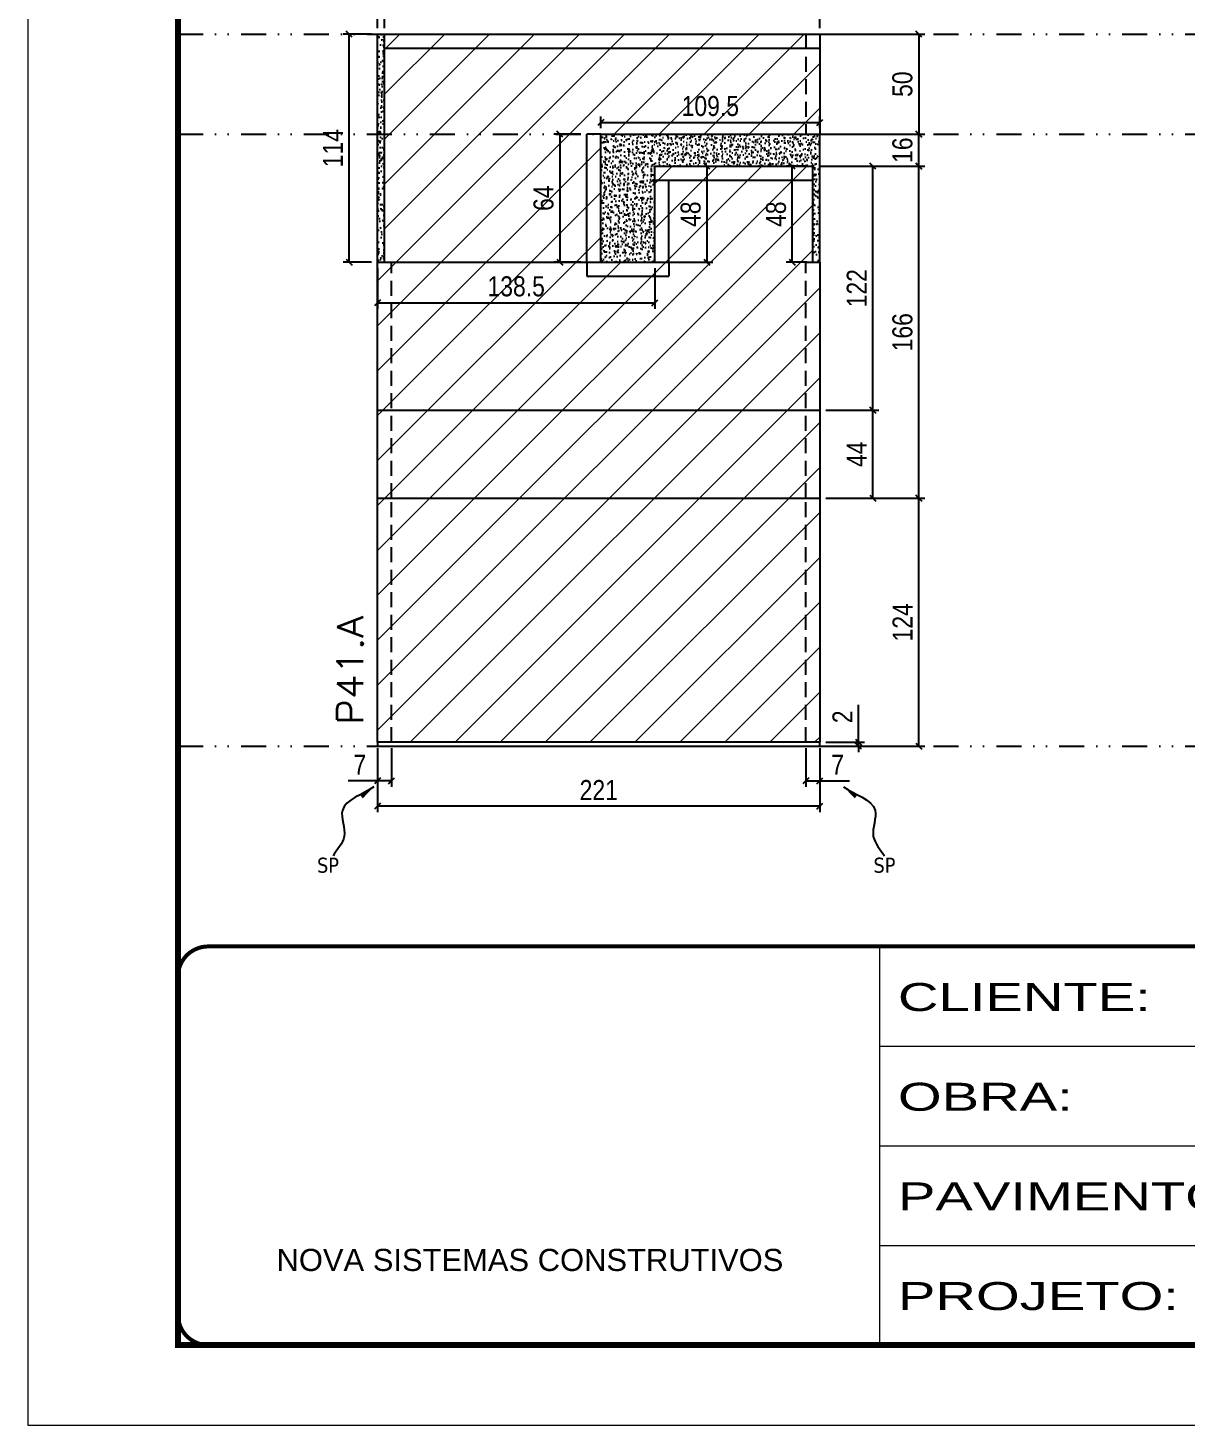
# Model space of a CAD drawing. Extents: x 14400 to 27878, y -21631 to 6985.
# Drawn here: x 14413 to 14992, y -5551 to -4853 of the extents above; entities that cross this region are included whole.
import ezdxf

# ---------------------------------------------------------------- set-up
doc = ezdxf.new("R2010")
doc.units = 0
for name, pattern in [('CONTINUO', [0]), ('DASHED', [0.75, 0.5, -0.25]), ('DIVIDE2', [0.625, 0.25, -0.125, 0, -0.125, 0, -0.125]), ('HIDDEN', [0.375, 0.25, -0.125])]:
    doc.linetypes.add(name, pattern=pattern)
for name, color, linetype in [('COTA', 241, 'Continuous'), ('Nível', 160, 'Continuous'), ('Painéis', 200, 'Continuous'), ('SARR_2.2x7', 40, 'Continuous'), ('texto', 7, 'Continuous')]:
    doc.layers.add(name, color=color, linetype=linetype)
for name, color, linetype, lineweight in [('Folhas', 255, 'Continuous', 9), ('Hachura', 251, 'Continuous', 9), ('SARRAFO DE PRESSAO', 251, 'DASHED', 9), ('Texto Seção', 7, 'Continuous', 15)]:
    doc.layers.add(name, color=color, linetype=linetype, lineweight=lineweight)
doc.styles.add('ARIAL', font='arial.ttf')
doc.styles.add('COTA TECNICA', font='techl___.ttf', dxfattribs={"height": 10})
doc.styles.add('COTA TECNICA-50', font='techl___.ttf', dxfattribs={"height": 10})
doc.styles.add('REGUA-120', font='ROMANS.shx', dxfattribs={"height": 15})
doc.styles.get("Standard").update_dxf_attribs({"font": 'arial.ttf'})
doc.styles.add('Tecnologia', font='')
doc.styles.get('Tecnologia').set_extended_font_data('Forgotten Futurist')
doc.dimstyles.new('COTA PAINEL-50', dxfattribs={"dimtxt": 10, "dimasz": 3, "dimexe": 3, "dimexo": 3, "dimgap": 3, "dimtad": 1, "dimdec": 1, "dimzin": 12, "dimdsep": 46, "dimtxsty": 'COTA TECNICA-50', "dimblk1": 'OBLIQUE', "dimblk2": 'OBLIQUE', "dimsah": 1, "dimcen": 0.9, "dimclrd": 4, "dimclre": 4, "dimclrt": 240, "dimadec": 1, "dimazin": 3, "dimtfac": 1, "dimtdec": 1, "dimtmove": 0, "dimatfit": 3, "dimfxl": 1, "dimtolj": 1, "dimtzin": 12, "dimarcsym": 0})
doc.dimstyles.new('PAINEL', dxfattribs={"dimtxt": 10, "dimasz": 3, "dimexe": 3, "dimexo": 3, "dimgap": 3, "dimtad": 1, "dimdec": 1, "dimzin": 12, "dimdsep": 46, "dimtxsty": 'COTA TECNICA', "dimblk1": 'OBLIQUE', "dimblk2": 'OBLIQUE', "dimsah": 1, "dimcen": 0.9, "dimclrd": 4, "dimclre": 4, "dimclrt": 240, "dimadec": 1, "dimazin": 3, "dimtfac": 1, "dimtdec": 1, "dimtmove": 0, "dimatfit": 3, "dimfxl": 1, "dimtolj": 1, "dimtzin": 12, "dimarcsym": 0})
doc.dimstyles.get("Standard").update_dxf_attribs({"dimtxt": 0.18, "dimasz": 0.18, "dimexe": 0.18, "dimexo": 0.0625, "dimgap": 0.09, "dimtad": 0, "dimtih": 1, "dimtoh": 1, "dimdec": 4, "dimzin": 0, "dimdsep": 46, "dimtxsty": 'Standard', "dimcen": 0.09, "dimadec": 0, "dimazin": 0, "dimtfac": 1, "dimtdec": 4, "dimtofl": 0, "dimtmove": 0, "dimatfit": 3, "dimfxl": 1, "dimtolj": 1, "dimtzin": 0, "dimarcsym": 0})
pattern_1 = [(50, (-1626.186, 2e-12), (5.4655401, -0.4781726), [0.5715, -6.2865]), (355, (-1626.186, 2e-12), (-1.0573026, 5.7317054), [0.4572, -5.0292175]), (100.451445, (-1625.7306, -0.04), (4.4082374, 5.2535326), [0.4857003, -5.3427073]), (46.1842, (-1626.186, 1.524), (8.1323712, -1.2612698), [0.85725, -9.42975]), (96.63556, (-1625.508, 1.419), (7.122124, 7.4227837), [0.7285507, -8.0140682]), (351.18415, (-1626.186, 1.524), (7.122124, 7.4227837), [0.685799, -7.543792]), (21, (-1625.424, 1.143), (4.5484317, -3.067956), [0.5715, -6.2865]), (326, (-1625.424, 1.143), (1.8540609, 5.525639), [0.4572, -5.0292]), (71.451445, (-1625.045, 0.8873), (6.4024926, 2.457683), [0.4857003, -5.3426981]), (37.5, (-1626.186, 2e-12), (0.0926581, 2.53665117), [0, -4.96824, 0, -5.1054, 0, -5.04825]), (7.5, (-1626.186, 2e-12), (2.00458988, 3.00541724), [0, -2.91084, 0, -4.85394, 0, -1.92405]), (327.5, (-1627.8854, 2e-12), (4.06771786, -0.17186232), [0, -1.905, 0, -5.9436, 0, -7.8867]), (317.5, (-1628.6474, 2e-12), (4.44387544, 0.7627947), [0, -2.4765, 0, -3.94716, 0, -5.6007])]

# ---------------------------------------------------------------- blocks, each defined once
blk = doc.blocks.new('9999999999')
at = {"color": 30, "linetype": 'CONTINUO'}
for p, q in [((98564.56, 34230.21), (98564.56, 34429.45)), ((98564.56, 34379.64), (99583.98, 34379.64)), ((98564.56, 34329.83), (99487.98, 34329.83)), ((98564.56, 34280.02), (99487.98, 34280.02))]:
    blk.add_line(p, q, dxfattribs=at)
at = {"color": 30, "linetype": 'CONTINUO', "const_width": 2}
blk.add_lwpolyline([(99583.98, 34230.21), (99583.98, 34414.45, 0.414214), (99568.98, 34429.45), (98228.98, 34429.45, 0.414214), (98213.98, 34414.45), (98213.98, 34245.21, 0.414214), (98228.98, 34230.21), (99583.98, 34230.21)], format="xyb", dxfattribs=at)
at = {"layer": 'Folhas'}
blk.add_lwpolyline([(98138.98, 34190.21), (99623.98, 34190.21), (99623.98, 35240.21), (98138.98, 35240.21)], close=True, dxfattribs=at)
at = {"layer": 'Folhas', "color": 30, "const_width": 3}
blk.add_lwpolyline([(98213.98, 34230.21), (99583.98, 34230.21), (99583.98, 35200.21), (98213.98, 35200.21)], close=True, dxfattribs=at)
at = {"color": 7, "linetype": 'Continuous', "ltscale": 5, "style": 'ARIAL'}
blk.add_text('NOVA SISTEMAS CONSTRUTIVOS', height=11.0592, dxfattribs=at).set_placement((98263.19, 34267.21))
at = {"layer": 'Folhas', "color": 7, "style": 'Tecnologia', "width": 1.5}
for s, p in [('CLIENTE:', (98573.65, 34397.17)), ('OBRA:', (98573.65, 34347.31)), ('PAVIMENTO:', (98573.65, 34297.5)), ('PROJETO:', (98573.65, 34247.69))]:
    blk.add_text(s, height=14, dxfattribs=at).set_placement(p)
blk = doc.blocks.new('_Oblique')
at = {"color": 0, "linetype": 'ByBlock', "lineweight": -2}
blk.add_line((-0.5, -0.5), (0.5, 0.5), dxfattribs=at)
blk = doc.blocks.new('*D3137')
at = {"layer": 'COTA', "color": 4, "lineweight": -2, "transparency": 16777216}
for p, q in [((14588.16, -5212.74), (14588.16, -5244.63)), ((14809.16, -5212.74), (14809.16, -5244.63)), ((14809.16, -5241.63), (14588.16, -5241.63))]:
    blk.add_line(p, q, dxfattribs=at)
at = {"layer": 'Defpoints', "color": 0, "transparency": 16777216}
for p in [(14588.16, -5209.74), (14809.16, -5209.74), (14588.16, -5241.63)]:
    blk.add_point(p, dxfattribs=at)
at = {"layer": 'COTA', "color": 4, "lineweight": -2, "transparency": 16777216, "xscale": 3, "yscale": 3, "zscale": 3, "rotation": 180}
blk.add_blockref('_Oblique', (14588.16, -5241.63), dxfattribs=at)
at = {"layer": 'COTA', "color": 4, "lineweight": -2, "transparency": 16777216, "xscale": 3, "yscale": 3, "zscale": 3}
blk.add_blockref('_Oblique', (14809.16, -5241.63), dxfattribs=at)
at = {"layer": 'COTA', "color": 240, "transparency": 16777216, "insert": (14698.66, -5233.58), "char_height": 10, "attachment_point": 5, "style": 'COTA TECNICA'}
blk.add_mtext('\\A1;221', dxfattribs=at)
blk = doc.blocks.new('*D3138')
at = {"layer": 'COTA', "color": 4, "lineweight": -2, "transparency": 16777216}
for p, q in [((14802.16, -5212.74), (14802.16, -5231.98)), ((14809.16, -5214.74), (14809.16, -5231.98)), ((14802.16, -5228.98), (14809.16, -5228.98)), ((14809.16, -5228.98), (14823.89, -5228.98))]:
    blk.add_line(p, q, dxfattribs=at)
at = {"layer": 'Defpoints', "color": 0, "transparency": 16777216}
for p in [(14802.16, -5209.74), (14809.16, -5211.74), (14809.16, -5228.98)]:
    blk.add_point(p, dxfattribs=at)
at = {"layer": 'COTA', "color": 4, "lineweight": -2, "transparency": 16777216, "xscale": 3, "yscale": 3, "zscale": 3, "rotation": 180}
blk.add_blockref('_Oblique', (14802.16, -5228.98), dxfattribs=at)
at = {"layer": 'COTA', "color": 4, "lineweight": -2, "transparency": 16777216, "xscale": 3, "yscale": 3, "zscale": 3}
blk.add_blockref('_Oblique', (14809.16, -5228.98), dxfattribs=at)
at = {"layer": 'COTA', "color": 240, "transparency": 16777216, "insert": (14818.03, -5220.91), "char_height": 10, "attachment_point": 5, "style": 'COTA TECNICA-50'}
blk.add_mtext('\\A1;7', dxfattribs=at)
blk = doc.blocks.new('*D3139')
at = {"layer": 'COTA', "color": 4, "lineweight": -2, "transparency": 16777216}
for p, q in [((14588.16, -5214.74), (14588.16, -5231.98)), ((14595.16, -5212.74), (14595.16, -5231.98)), ((14588.16, -5228.98), (14573.43, -5228.98)), ((14595.16, -5228.98), (14588.16, -5228.98))]:
    blk.add_line(p, q, dxfattribs=at)
at = {"layer": 'Defpoints', "color": 0, "transparency": 16777216}
for p in [(14595.16, -5209.74), (14588.16, -5211.74), (14588.16, -5228.98)]:
    blk.add_point(p, dxfattribs=at)
at = {"layer": 'COTA', "color": 4, "lineweight": -2, "transparency": 16777216, "xscale": 3, "yscale": 3, "zscale": 3, "rotation": 180}
blk.add_blockref('_Oblique', (14588.16, -5228.98), dxfattribs=at)
at = {"layer": 'COTA', "color": 4, "lineweight": -2, "transparency": 16777216, "xscale": 3, "yscale": 3, "zscale": 3}
blk.add_blockref('_Oblique', (14595.16, -5228.98), dxfattribs=at)
at = {"layer": 'COTA', "color": 240, "transparency": 16777216, "insert": (14579.29, -5220.91), "char_height": 10, "attachment_point": 5, "style": 'COTA TECNICA-50'}
blk.add_mtext('\\A1;7', dxfattribs=at)
blk = doc.blocks.new('*D3140')
at = {"layer": 'COTA', "color": 4, "lineweight": -2, "transparency": 16777216}
for p, q in [((14828.42, -5209.74), (14828.42, -5190.94)), ((14812.16, -5209.74), (14831.42, -5209.74)), ((14828.42, -5211.74), (14828.42, -5209.74)), ((14812.16, -5211.74), (14831.42, -5211.74)), ((14828.42, -5211.74), (14828.42, -5214.74))]:
    blk.add_line(p, q, dxfattribs=at)
at = {"layer": 'Defpoints', "color": 0, "transparency": 16777216}
for p in [(14809.16, -5209.74), (14809.16, -5211.74), (14828.42, -5211.74)]:
    blk.add_point(p, dxfattribs=at)
at = {"layer": 'COTA', "color": 4, "lineweight": -2, "transparency": 16777216, "xscale": 3, "yscale": 3, "zscale": 3}
for p, rotation in [((14828.42, -5209.74), 270), ((14828.42, -5211.74), 90)]:
    blk.add_blockref('_Oblique', p, dxfattribs=dict(at, rotation=rotation))
at = {"layer": 'COTA', "color": 240, "transparency": 16777216, "insert": (14820.42, -5196.99), "char_height": 10, "attachment_point": 5, "rotation": 90, "style": 'COTA TECNICA-50'}
blk.add_mtext('\\A1;2', dxfattribs=at)
blk = doc.blocks.new('*D3141')
at = {"layer": 'COTA', "color": 4, "linetype": 'ByBlock', "lineweight": -2, "transparency": 16777216}
for p, q in [((14812.16, -5087.74), (14861.53, -5087.74)), ((14858.53, -5211.74), (14858.53, -5087.74)), ((14812.16, -5211.74), (14861.53, -5211.74))]:
    blk.add_line(p, q, dxfattribs=at)
at = {"layer": 'Defpoints', "color": 0, "linetype": 'ByBlock', "transparency": 16777216}
for p in [(14809.16, -5087.74), (14858.53, -5087.74), (14809.16, -5211.74)]:
    blk.add_point(p, dxfattribs=at)
at = {"layer": 'COTA', "color": 4, "linetype": 'ByBlock', "lineweight": -2, "transparency": 16777216, "xscale": 3, "yscale": 3, "zscale": 3}
for p, rotation in [((14858.53, -5087.74), 90), ((14858.53, -5211.74), 270)]:
    blk.add_blockref('_Oblique', p, dxfattribs=dict(at, rotation=rotation))
at = {"layer": 'COTA', "color": 240, "linetype": 'ByBlock', "transparency": 16777216, "insert": (14850.45, -5149.74), "char_height": 10, "attachment_point": 5, "rotation": 90, "style": 'COTA TECNICA'}
blk.add_mtext('\\A1;124', dxfattribs=at)
blk = doc.blocks.new('*D3142')
at = {"layer": 'COTA', "color": 4, "lineweight": -2, "transparency": 16777216}
for p, q in [((14808.66, -4921.74), (14861.53, -4921.74)), ((14858.53, -5087.74), (14858.53, -4921.74)), ((14812.16, -5087.74), (14861.53, -5087.74))]:
    blk.add_line(p, q, dxfattribs=at)
at = {"layer": 'Defpoints', "color": 0, "transparency": 16777216}
for p in [(14805.66, -4921.74), (14858.53, -4921.74), (14809.16, -5087.74)]:
    blk.add_point(p, dxfattribs=at)
at = {"layer": 'COTA', "color": 4, "lineweight": -2, "transparency": 16777216, "xscale": 3, "yscale": 3, "zscale": 3}
for p, rotation in [((14858.53, -4921.74), 90), ((14858.53, -5087.74), 270)]:
    blk.add_blockref('_Oblique', p, dxfattribs=dict(at, rotation=rotation))
at = {"layer": 'COTA', "color": 240, "transparency": 16777216, "insert": (14850.43, -5004.74), "char_height": 10, "attachment_point": 5, "rotation": 90, "style": 'COTA TECNICA'}
blk.add_mtext('\\A1;166', dxfattribs=at)
blk = doc.blocks.new('*D3143')
at = {"layer": 'COTA', "color": 4, "lineweight": -2, "transparency": 16777216}
for p, q in [((14812.16, -4905.74), (14861.53, -4905.74)), ((14858.53, -4921.74), (14858.53, -4905.74)), ((14808.66, -4921.74), (14861.53, -4921.74))]:
    blk.add_line(p, q, dxfattribs=at)
at = {"layer": 'Defpoints', "color": 0, "transparency": 16777216}
for p in [(14809.16, -4905.74), (14858.53, -4905.74), (14805.66, -4921.74)]:
    blk.add_point(p, dxfattribs=at)
at = {"layer": 'COTA', "color": 4, "lineweight": -2, "transparency": 16777216, "xscale": 3, "yscale": 3, "zscale": 3}
for p, rotation in [((14858.53, -4905.74), 90), ((14858.53, -4921.74), 270)]:
    blk.add_blockref('_Oblique', p, dxfattribs=dict(at, rotation=rotation))
at = {"layer": 'COTA', "color": 240, "transparency": 16777216, "insert": (14850.43, -4913.74), "char_height": 10, "attachment_point": 5, "rotation": 90, "style": 'COTA TECNICA'}
blk.add_mtext('\\A1;16', dxfattribs=at)
blk = doc.blocks.new('*D3144')
at = {"layer": 'COTA', "color": 4, "lineweight": -2, "transparency": 16777216}
for p, q in [((14812.16, -4855.74), (14861.53, -4855.74)), ((14858.53, -4855.74), (14858.53, -4905.74)), ((14812.16, -4905.74), (14861.53, -4905.74))]:
    blk.add_line(p, q, dxfattribs=at)
at = {"layer": 'Defpoints', "color": 0, "transparency": 16777216}
for p in [(14809.16, -4855.74), (14809.16, -4905.74), (14858.53, -4905.74)]:
    blk.add_point(p, dxfattribs=at)
at = {"layer": 'COTA', "color": 4, "lineweight": -2, "transparency": 16777216, "xscale": 3, "yscale": 3, "zscale": 3}
for p, rotation in [((14858.53, -4855.74), 90), ((14858.53, -4905.74), 270)]:
    blk.add_blockref('_Oblique', p, dxfattribs=dict(at, rotation=rotation))
at = {"layer": 'COTA', "color": 240, "transparency": 16777216, "insert": (14850.42, -4880.74), "char_height": 10, "attachment_point": 5, "rotation": 90, "style": 'COTA TECNICA'}
blk.add_mtext('\\A1;50', dxfattribs=at)
blk = doc.blocks.new('*D3120')
at = {"layer": 'COTA', "color": 4, "lineweight": -2, "transparency": 16777216}
for p, q in [((14699.66, -4902.74), (14699.66, -4896.86)), ((14699.66, -4899.86), (14809.16, -4899.86)), ((14809.16, -4902.74), (14809.16, -4896.86))]:
    blk.add_line(p, q, dxfattribs=at)
at = {"layer": 'Defpoints', "color": 0, "transparency": 16777216}
for p in [(14809.16, -4899.86), (14699.66, -4905.74), (14809.16, -4905.74)]:
    blk.add_point(p, dxfattribs=at)
at = {"layer": 'COTA', "color": 4, "lineweight": -2, "transparency": 16777216, "xscale": 3, "yscale": 3, "zscale": 3, "rotation": 180}
blk.add_blockref('_Oblique', (14699.66, -4899.86), dxfattribs=at)
at = {"layer": 'COTA', "color": 4, "lineweight": -2, "transparency": 16777216, "xscale": 3, "yscale": 3, "zscale": 3}
blk.add_blockref('_Oblique', (14809.16, -4899.86), dxfattribs=at)
at = {"layer": 'COTA', "color": 240, "transparency": 16777216, "insert": (14754.41, -4891.72), "char_height": 10, "attachment_point": 5, "style": 'COTA TECNICA'}
blk.add_mtext('\\A1;109.5', dxfattribs=at)
blk = doc.blocks.new('*D3121')
at = {"layer": 'COTA', "color": 4, "lineweight": -2, "transparency": 16777216}
for p, q in [((14689.66, -4905.74), (14676.22, -4905.74)), ((14679.22, -4905.74), (14679.22, -4969.74)), ((14689.66, -4969.74), (14676.22, -4969.74))]:
    blk.add_line(p, q, dxfattribs=at)
at = {"layer": 'Defpoints', "color": 0, "transparency": 16777216}
for p in [(14692.66, -4905.74), (14679.22, -4969.74), (14692.66, -4969.74)]:
    blk.add_point(p, dxfattribs=at)
at = {"layer": 'COTA', "color": 4, "lineweight": -2, "transparency": 16777216, "xscale": 3, "yscale": 3, "zscale": 3}
for p, rotation in [((14679.22, -4905.74), 90), ((14679.22, -4969.74), 270)]:
    blk.add_blockref('_Oblique', p, dxfattribs=dict(at, rotation=rotation))
at = {"layer": 'COTA', "color": 240, "transparency": 16777216, "insert": (14671.11, -4937.74), "char_height": 10, "attachment_point": 5, "rotation": 90, "style": 'COTA TECNICA'}
blk.add_mtext('\\A1;64', dxfattribs=at)
blk = doc.blocks.new('*D3122')
at = {"layer": 'COTA', "color": 4, "lineweight": -2, "transparency": 16777216}
for p, q in [((14588.16, -4972.74), (14588.16, -4993.1)), ((14726.66, -4972.74), (14726.66, -4993.1)), ((14588.16, -4990.1), (14726.66, -4990.1))]:
    blk.add_line(p, q, dxfattribs=at)
at = {"layer": 'Defpoints', "color": 0, "transparency": 16777216}
for p in [(14588.16, -4969.74), (14726.66, -4969.74), (14726.66, -4990.1)]:
    blk.add_point(p, dxfattribs=at)
at = {"layer": 'COTA', "color": 4, "lineweight": -2, "transparency": 16777216, "xscale": 3, "yscale": 3, "zscale": 3, "rotation": 180}
blk.add_blockref('_Oblique', (14588.16, -4990.1), dxfattribs=at)
at = {"layer": 'COTA', "color": 4, "lineweight": -2, "transparency": 16777216, "xscale": 3, "yscale": 3, "zscale": 3}
blk.add_blockref('_Oblique', (14726.66, -4990.1), dxfattribs=at)
at = {"layer": 'COTA', "color": 240, "transparency": 16777216, "insert": (14657.41, -4981.86), "char_height": 10, "attachment_point": 5, "style": 'COTA TECNICA'}
blk.add_mtext('\\A1;138.5', dxfattribs=at)
blk = doc.blocks.new('*D3123')
at = {"layer": 'COTA', "color": 4, "lineweight": -2, "transparency": 16777216}
for p, q in [((14729.66, -4921.74), (14755.71, -4921.74)), ((14752.71, -4921.74), (14752.71, -4969.74)), ((14729.66, -4969.74), (14755.71, -4969.74))]:
    blk.add_line(p, q, dxfattribs=at)
at = {"layer": 'Defpoints', "color": 0, "transparency": 16777216}
for p in [(14726.66, -4921.74), (14726.66, -4969.74), (14752.71, -4969.74)]:
    blk.add_point(p, dxfattribs=at)
at = {"layer": 'COTA', "color": 4, "lineweight": -2, "transparency": 16777216, "xscale": 3, "yscale": 3, "zscale": 3}
for p, rotation in [((14752.71, -4921.74), 90), ((14752.71, -4969.74), 270)]:
    blk.add_blockref('_Oblique', p, dxfattribs=dict(at, rotation=rotation))
at = {"layer": 'COTA', "color": 240, "transparency": 16777216, "insert": (14744.61, -4945.74), "char_height": 10, "attachment_point": 5, "rotation": 90, "style": 'COTA TECNICA'}
blk.add_mtext('\\A1;48', dxfattribs=at)
blk = doc.blocks.new('*D3124')
at = {"layer": 'COTA', "color": 4, "lineweight": -2, "transparency": 16777216}
for p, q in [((14802.66, -4921.74), (14792.35, -4921.74)), ((14795.35, -4969.74), (14795.35, -4921.74)), ((14802.66, -4969.74), (14792.35, -4969.74))]:
    blk.add_line(p, q, dxfattribs=at)
at = {"layer": 'Defpoints', "color": 0, "transparency": 16777216}
for p in [(14795.35, -4921.74), (14805.66, -4921.74), (14805.66, -4969.74)]:
    blk.add_point(p, dxfattribs=at)
at = {"layer": 'COTA', "color": 4, "lineweight": -2, "transparency": 16777216, "xscale": 3, "yscale": 3, "zscale": 3}
for p, rotation in [((14795.35, -4921.74), 90), ((14795.35, -4969.74), 270)]:
    blk.add_blockref('_Oblique', p, dxfattribs=dict(at, rotation=rotation))
at = {"layer": 'COTA', "color": 240, "transparency": 16777216, "insert": (14787.25, -4945.74), "char_height": 10, "attachment_point": 5, "rotation": 90, "style": 'COTA TECNICA'}
blk.add_mtext('\\A1;48', dxfattribs=at)
blk = doc.blocks.new('*D3125')
at = {"layer": 'COTA', "color": 4, "lineweight": -2, "transparency": 16777216}
for p, q in [((14585.16, -4855.74), (14570.88, -4855.74)), ((14573.88, -4969.74), (14573.88, -4855.74)), ((14585.16, -4969.74), (14570.88, -4969.74))]:
    blk.add_line(p, q, dxfattribs=at)
at = {"layer": 'Defpoints', "color": 0, "transparency": 16777216}
for p in [(14573.88, -4855.74), (14588.16, -4855.74), (14588.16, -4969.74)]:
    blk.add_point(p, dxfattribs=at)
at = {"layer": 'COTA', "color": 4, "lineweight": -2, "transparency": 16777216, "xscale": 3, "yscale": 3, "zscale": 3}
for p, rotation in [((14573.88, -4855.74), 90), ((14573.88, -4969.74), 270)]:
    blk.add_blockref('_Oblique', p, dxfattribs=dict(at, rotation=rotation))
at = {"layer": 'COTA', "color": 240, "transparency": 16777216, "insert": (14565.81, -4912.74), "char_height": 10, "attachment_point": 5, "rotation": 90, "style": 'COTA TECNICA'}
blk.add_mtext('\\A1;114', dxfattribs=at)
blk = doc.blocks.new('*D3126')
at = {"layer": 'COTA', "color": 4, "lineweight": -2, "transparency": 16777216}
for p, q in [((14588.16, -4845.92), (14556.55, -4845.92)), ((14588.16, -4852.74), (14588.16, -4842.92)), ((14591.66, -4845.92), (14588.16, -4845.92)), ((14591.66, -4852.74), (14591.66, -4842.92)), ((14591.66, -4845.92), (14594.66, -4845.92))]:
    blk.add_line(p, q, dxfattribs=at)
at = {"layer": 'Defpoints', "color": 0, "transparency": 16777216}
for p in [(14588.16, -4845.92), (14588.16, -4855.74), (14591.66, -4855.74)]:
    blk.add_point(p, dxfattribs=at)
at = {"layer": 'COTA', "color": 4, "lineweight": -2, "transparency": 16777216, "xscale": 3, "yscale": 3, "zscale": 3}
blk.add_blockref('_Oblique', (14588.16, -4845.92), dxfattribs=at)
at = {"layer": 'COTA', "color": 4, "lineweight": -2, "transparency": 16777216, "xscale": 3, "yscale": 3, "zscale": 3, "rotation": 180}
blk.add_blockref('_Oblique', (14591.66, -4845.92), dxfattribs=at)
at = {"layer": 'COTA', "color": 240, "transparency": 16777216, "insert": (14569.36, -4837.7), "char_height": 10, "attachment_point": 5, "style": 'COTA TECNICA'}
blk.add_mtext('\\A1;3.5', dxfattribs=at)
blk = doc.blocks.new('*D3127')
at = {"layer": 'COTA', "color": 4, "lineweight": -2, "transparency": 16777216}
for p, q in [((14591.66, -4852.74), (14591.66, -4842.92)), ((14591.66, -4845.92), (14809.16, -4845.92)), ((14809.16, -4852.74), (14809.16, -4842.92))]:
    blk.add_line(p, q, dxfattribs=at)
at = {"layer": 'Defpoints', "color": 0, "transparency": 16777216}
for p in [(14809.16, -4845.92), (14591.66, -4855.74), (14809.16, -4855.74)]:
    blk.add_point(p, dxfattribs=at)
at = {"layer": 'COTA', "color": 4, "lineweight": -2, "transparency": 16777216, "xscale": 3, "yscale": 3, "zscale": 3, "rotation": 180}
blk.add_blockref('_Oblique', (14591.66, -4845.92), dxfattribs=at)
at = {"layer": 'COTA', "color": 4, "lineweight": -2, "transparency": 16777216, "xscale": 3, "yscale": 3, "zscale": 3}
blk.add_blockref('_Oblique', (14809.16, -4845.92), dxfattribs=at)
at = {"layer": 'COTA', "color": 240, "transparency": 16777216, "insert": (14700.41, -4837.81), "char_height": 10, "attachment_point": 5, "style": 'COTA TECNICA'}
blk.add_mtext('\\A1;217.5', dxfattribs=at)
blk = doc.blocks.new('*D3128')
at = {"layer": 'COTA', "color": 4, "lineweight": -2, "transparency": 16777216}
for p, q in [((14812.16, -5043.74), (14838.62, -5043.74)), ((14835.62, -5087.74), (14835.62, -5043.74)), ((14812.16, -5087.74), (14838.62, -5087.74))]:
    blk.add_line(p, q, dxfattribs=at)
at = {"layer": 'Defpoints', "color": 0, "transparency": 16777216}
for p in [(14809.16, -5043.74), (14835.62, -5043.74), (14809.16, -5087.74)]:
    blk.add_point(p, dxfattribs=at)
at = {"layer": 'COTA', "color": 4, "lineweight": -2, "transparency": 16777216, "xscale": 3, "yscale": 3, "zscale": 3}
for p, rotation in [((14835.62, -5043.74), 90), ((14835.62, -5087.74), 270)]:
    blk.add_blockref('_Oblique', p, dxfattribs=dict(at, rotation=rotation))
at = {"layer": 'COTA', "color": 240, "transparency": 16777216, "insert": (14827.55, -5065.74), "char_height": 10, "attachment_point": 5, "rotation": 90, "style": 'COTA TECNICA'}
blk.add_mtext('\\A1;44', dxfattribs=at)
blk = doc.blocks.new('*D3129')
at = {"layer": 'COTA', "color": 4, "lineweight": -2, "transparency": 16777216}
for p, q in [((14808.66, -4921.74), (14838.62, -4921.74)), ((14835.62, -5043.74), (14835.62, -4921.74)), ((14812.16, -5043.74), (14838.62, -5043.74))]:
    blk.add_line(p, q, dxfattribs=at)
at = {"layer": 'Defpoints', "color": 0, "transparency": 16777216}
for p in [(14805.66, -4921.74), (14835.62, -4921.74), (14809.16, -5043.74)]:
    blk.add_point(p, dxfattribs=at)
at = {"layer": 'COTA', "color": 4, "lineweight": -2, "transparency": 16777216, "xscale": 3, "yscale": 3, "zscale": 3}
for p, rotation in [((14835.62, -4921.74), 90), ((14835.62, -5043.74), 270)]:
    blk.add_blockref('_Oblique', p, dxfattribs=dict(at, rotation=rotation))
at = {"layer": 'COTA', "color": 240, "transparency": 16777216, "insert": (14827.56, -4982.74), "char_height": 10, "attachment_point": 5, "rotation": 90, "style": 'COTA TECNICA'}
blk.add_mtext('\\A1;122', dxfattribs=at)

msp = doc.modelspace()

# ---------------------------------------------------------------- hatches: boundary and pattern name
at = {"layer": 'COTA'}
h = msp.add_hatch(dxfattribs=at)
h.set_pattern_fill('AR-CONC', color=256, scale=0.03)
h.set_pattern_definition(pattern_1)
h.paths.add_polyline_path([(14588.16, -4905.741), (14591.66, -4905.741), (14591.66, -4855.741), (14588.16, -4855.741)])
h.paths.add_polyline_path([(14588.16, -4969.741), (14591.66, -4969.741), (14591.66, -4905.741), (14588.16, -4905.741)])
h = msp.add_hatch(dxfattribs=at)
h.set_pattern_fill('AR-CONC', color=256, scale=0.03)
h.set_pattern_definition(pattern_1)
h.paths.add_polyline_path([(14699.66, -4969.741), (14726.66, -4969.741), (14726.66, -4921.741), (14805.66, -4921.741), (14805.66, -4969.741), (14809.16, -4969.741), (14809.16, -4905.741), (14699.66, -4905.741)])
at = {"layer": 'Hachura'}
h = msp.add_hatch(dxfattribs=at)
h.set_pattern_fill('ANSI31', color=256, scale=5)
h.set_pattern_definition([(45, (-4796.186, 5742.876), (-11.22532, 11.22532), [])])
h.paths.add_polyline_path([(14699.66, -4905.741), (14809.16, -4905.741), (14809.16, -4855.741), (14591.66, -4855.741), (14591.66, -4969.741), (14699.66, -4969.741)])
h.paths.add_polyline_path([(14809.16, -4969.741), (14805.66, -4969.741), (14805.66, -4921.741), (14726.66, -4921.741), (14726.66, -4969.741), (14588.16, -4969.741), (14588.16, -5043.741), (14809.16, -5043.741)])
h.paths.add_polyline_path([(14809.16, -5043.741), (14588.16, -5043.741), (14588.16, -5087.741), (14809.16, -5087.741)])
h.paths.add_polyline_path([(14809.16, -5087.741), (14588.16, -5087.741), (14588.16, -5209.741), (14809.16, -5209.741)])
h.paths.add_polyline_path([(15248.868, -5087.741), (15027.868, -5087.741), (15027.868, -5209.741), (15248.868, -5209.741)])
h.paths.add_polyline_path([(15248.868, -5041.741), (15027.868, -5041.741), (15027.868, -5087.741), (15248.868, -5087.741)])
h.paths.add_polyline_path([(15110.368, -4919.741), (15031.368, -4919.741), (15031.368, -4969.741), (15110.368, -4969.741)])
h.paths.add_polyline_path([(15245.368, -4855.741), (15027.868, -4855.741), (15027.868, -4905.741), (15245.368, -4905.741)])
h.paths.add_polyline_path([(15457.823, -4969.741), (15438.823, -4969.741), (15438.823, -5209.741), (15457.823, -5209.741)])
h.paths.add_polyline_path([(15650.203, -4969.741), (15631.203, -4969.741), (15631.203, -5209.741), (15650.203, -5209.741)])
h.paths.add_polyline_path([(15650.203, -4855.741), (15631.203, -4855.741), (15631.203, -4905.741), (15650.203, -4905.741)])

# ---------------------------------------------------------------- linework, layer by layer
at = {"layer": 'COTA'}
for p, q in [((14588.16, -4969.741), (14588.16, -4855.741)), ((14588.16, -4855.741), (14591.66, -4855.741)), ((14699.66, -4905.741), (14692.66, -4905.741)), ((14809.16, -4969.741), (14809.16, -4905.741)), ((14692.66, -4969.741), (14692.66, -4976.741)), ((14726.66, -4969.741), (14733.66, -4969.741)), ((14733.66, -4969.741), (14733.66, -4976.741))]:
    msp.add_line(p, q, dxfattribs=at)
at = {"layer": 'Nível', "color": 4, "linetype": 'DIVIDE2', "ltscale": 50}
for p, q in [((14488.467, -4855.741), (15858.467, -4855.741)), ((14488.467, -4905.741), (15858.467, -4905.741)), ((14488.467, -5211.741), (15858.467, -5211.741))]:
    msp.add_line(p, q, dxfattribs=at)
at = {"layer": 'Painéis'}
for p, q in [((14591.66, -4855.741), (14809.16, -4855.741)), ((14591.66, -4969.741), (14591.66, -4855.741)), ((14809.16, -4855.741), (14809.16, -4905.741)), ((14699.66, -4905.741), (14809.16, -4905.741)), ((14699.66, -4969.741), (14699.66, -4905.741)), ((14726.66, -4921.741), (14805.66, -4921.741)), ((14726.66, -4969.741), (14726.66, -4921.741)), ((14805.66, -4969.741), (14805.66, -4921.741)), ((14588.16, -5209.741), (14588.16, -4969.741)), ((14588.16, -4969.741), (14726.66, -4969.741)), ((14802.16, -4969.741), (14809.16, -4969.741)), ((14809.16, -4969.741), (14809.16, -5209.741)), ((14588.16, -5043.741), (14809.16, -5043.741)), ((14588.16, -5087.741), (14809.16, -5087.741))]:
    msp.add_line(p, q, dxfattribs=at)
msp.add_lwpolyline([(14809.16, -5209.741), (14588.16, -5209.741), (14588.16, -5211.741), (14809.16, -5211.741)], close=True, dxfattribs=at)
at = {"layer": 'SARR_2.2x7', "linetype": 'HIDDEN', "ltscale": 30}
for p, q in [((14802.16, -4855.741), (14802.16, -4905.741)), ((14595.16, -5087.741), (14595.16, -4969.741)), ((14802.16, -5087.741), (14802.16, -4969.741)), ((14595.16, -5209.741), (14595.16, -5087.741)), ((14802.16, -5209.741), (14802.16, -5087.741))]:
    msp.add_line(p, q, dxfattribs=at)
at = {"layer": 'SARR_2.2x7'}
for p, q in [((14591.66, -4862.741), (14809.16, -4862.741)), ((14692.66, -4969.741), (14692.66, -4905.741)), ((14726.66, -4928.741), (14805.66, -4928.741)), ((14733.66, -4969.741), (14733.66, -4928.741)), ((14692.66, -4976.741), (14733.66, -4976.741))]:
    msp.add_line(p, q, dxfattribs=at)

# ---------------------------------------------------------------- block references
at = {"layer": 'SARRAFO DE PRESSAO', "color": 6, "linetype": 'ByBlock'}
msp.add_blockref('9999999999', (-83725.511, -39741.229), dxfattribs=at)

# ---------------------------------------------------------------- texts
at = {"layer": 'texto', "color": 0, "char_height": 7.5, "attachment_point": 5}
for insert in [(14563.383, -5271.232), (14841.408, -5271.232)]:
    msp.add_mtext('{\\fTahoma|b0|i0|c0|p34;\\C4;SP}', dxfattribs=dict(at, insert=insert))
at = {"layer": 'Texto Seção', "style": 'REGUA-120', "width": 1.1}
msp.add_text('P41.A', height=13, rotation=90, dxfattribs=at).set_placement((14580.911, -5200.977))

# ---------------------------------------------------------------- dimensions: what is measured, and where the dimension line sits
at = {"layer": 'COTA'}
for base, p1, p2, dimstyle, picture, middle in [((14588.16, -4845.922), (14591.66, -4855.741), (14588.16, -4855.741), 'PAINEL', '*D3126', (14569.357, -4837.703)), ((14809.16, -4845.922), (14591.66, -4855.741), (14809.16, -4855.741), 'PAINEL', '*D3127', (14700.41, -4837.812)), ((14809.16, -4899.857), (14699.66, -4905.741), (14809.16, -4905.741), 'PAINEL', '*D3120', (14754.41, -4891.718)), ((14726.66, -4990.098), (14588.16, -4969.741), (14726.66, -4969.741), 'PAINEL', '*D3122', (14657.41, -4981.857)), ((14809.16, -5228.982), (14802.16, -5209.741), (14809.16, -5211.741), 'COTA PAINEL-50', '*D3138', (14818.026, -5220.909))]:
    dim = msp.add_linear_dim(base=base, p1=p1, p2=p2, dimstyle=dimstyle, dxfattribs=at)
    dim.commit()
    dim.dimension.update_dxf_attribs({"geometry": picture, "text_midpoint": middle})
for base, p1, p2, angle, dimstyle, picture, middle in [((14573.883, -4855.741), (14588.16, -4969.741), (14588.16, -4855.741), 90, 'PAINEL', '*D3125', (14565.81, -4912.741)), ((14858.527, -4905.741), (14809.16, -4855.741), (14809.16, -4905.741), 90, 'PAINEL', '*D3144', (14850.418, -4880.741)), ((14679.216, -4969.741), (14692.66, -4905.741), (14692.66, -4969.741), 90, 'PAINEL', '*D3121', (14671.114, -4937.741)), ((14752.708, -4969.741), (14726.66, -4921.741), (14726.66, -4969.741), 90, 'PAINEL', '*D3123', (14744.613, -4945.741)), ((14795.349, -4921.741), (14805.66, -4969.741), (14805.66, -4921.741), 90, 'PAINEL', '*D3124', (14787.254, -4945.741)), ((14858.527, -4921.741), (14809.16, -5087.741), (14805.66, -4921.741), 90, 'PAINEL', '*D3142', (14850.425, -5004.741)), ((14835.623, -5043.741), (14809.16, -5087.741), (14809.16, -5043.741), 90, 'PAINEL', '*D3128', (14827.55, -5065.741)), ((14588.16, -5228.982), (14595.16, -5209.741), (14588.16, -5211.741), 180, 'COTA PAINEL-50', '*D3139', (14579.295, -5220.909))]:
    dim = msp.add_linear_dim(base=base, p1=p1, p2=p2, angle=angle, dimstyle=dimstyle, dxfattribs=at)
    dim.commit()
    dim.dimension.update_dxf_attribs({"geometry": picture, "text_midpoint": middle})
for base, p1, p2, dimstyle, picture, middle in [((14858.527, -4905.741), (14805.66, -4921.741), (14809.16, -4905.741), 'PAINEL', '*D3143', (14858.527, -4913.741)), ((14828.418, -5211.741), (14809.16, -5209.741), (14809.16, -5211.741), 'COTA PAINEL-50', '*D3140', (14828.418, -5196.994))]:
    dim = msp.add_linear_dim(base=base, p1=p1, p2=p2, angle=90, dimstyle=dimstyle, dxfattribs=at)
    dim.commit()
    dim.dimension.update_dxf_attribs({"geometry": picture, "text_midpoint": middle, "dimtype": 160})
for base, p1, p2, angle, override, picture, middle in [((14835.623, -4921.741), (14809.16, -5043.741), (14805.66, -4921.741), 90, {"dimtmove": 1}, '*D3129', (14827.565, -4982.741)), ((14588.16, -5241.635), (14809.16, -5209.741), (14588.16, -5209.741), 180, {"dimarcsym": 2}, '*D3137', (14698.66, -5233.576))]:
    dim = msp.add_linear_dim(base=base, p1=p1, p2=p2, angle=angle, dimstyle='PAINEL', override=override, dxfattribs=at)
    dim.commit()
    dim.dimension.update_dxf_attribs({"geometry": picture, "text_midpoint": middle})
at = {"layer": 'COTA', "linetype": 'ByBlock'}
dim = msp.add_aligned_dim(p1=(14809.16, -5211.741), p2=(14809.16, -5087.741), distance=-49.367, dimstyle='PAINEL', dxfattribs=at)
dim.commit()
dim.dimension.update_dxf_attribs({"geometry": '*D3141', "text_midpoint": (14850.454, -5149.741)})

# ---------------------------------------------------------------- leaders
at = {"layer": 'COTA', "path_type": 1}
for points in [[(14586.331, -5231.921), (14570.546, -5243.756), (14571.471, -5256.763), (14565.918, -5266.545)], [(14820.989, -5231.921), (14836.774, -5243.756), (14835.849, -5256.763), (14841.402, -5266.545)]]:
    msp.add_leader(points, dimstyle='Standard', override={"dimasz": 8}, dxfattribs=at)

doc.saveas('drawing.dxf')
